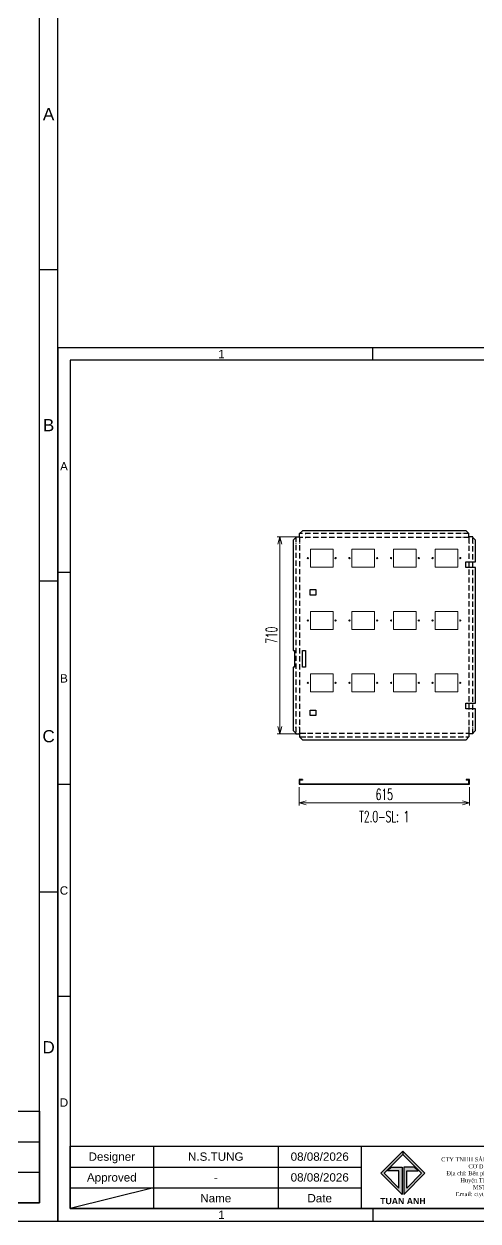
# Model space of a CAD drawing. Header units: millimetres. Extents: x -33730 to 17150, y -76829 to -27437.
# Drawn here: x -652 to 986, y -71777 to -67458 of the extents above; entities that cross this region are included whole.
import ezdxf
from ezdxf.enums import TextEntityAlignment as Align

# ---------------------------------------------------------------- set-up
doc = ezdxf.new("R2010")
doc.units = ezdxf.units.MM
doc.header["$LTSCALE"] = 3
doc.linetypes.add('HIDDEN', pattern=[9.525, 6.35, -3.175])
for name, color, linetype in [('@.HIDDEN', 8, 'HIDDEN'), ('@.TEXT', 7, 'Continuous'), ('@.VISIBLE', 7, 'Continuous')]:
    doc.layers.add(name, color=color, linetype=linetype)
doc.styles.add('Ann_w01', font='romans.shx', dxfattribs={"width": 0.6, "bigfont": 'chineset.shx'})
doc.styles.add('Arial', font='arial.ttf')
doc.dimstyles.new('Dim 01_SC20', dxfattribs={"dimscale": 20, "dimtxt": 2, "dimasz": 1.3, "dimexe": 0.5, "dimexo": 0.5, "dimgap": 0.5, "dimtad": 1, "dimdec": 1, "dimzin": 12, "dimdsep": 46, "dimtxsty": 'Ann_w01', "dimblk": 'OPEN30', "dimcen": 1.5, "dimclrd": 6, "dimclre": 6, "dimclrt": 3, "dimadec": 1, "dimazin": 3, "dimtm": 1e-09, "dimtfac": 1, "dimtdec": 1, "dimtix": 1, "dimtmove": 0, "dimatfit": 3, "dimldrblk": 'OPEN30', "dimfxl": 1, "dimtolj": 1, "dimlwd": 0, "dimlwe": 0, "dimarcsym": 0})

# ---------------------------------------------------------------- blocks, each defined once
blk = doc.blocks.new('Standard ISO')
at = {"color": 6}
for p, q in [((4, -2), (4, 2)), ((-6, 0), (0, 0)), ((6, 0), (2, 0))]:
    blk.add_line(p, q, dxfattribs=at)
blk.add_lwpolyline([(-0.5, 1.5), (-0.5, -1.5), (-5.5, -0.75), (-5.5, 0.75), (-0.5, 1.5)])
for radius in [1.5, 0.75]:
    blk.add_circle((4, 0), radius)
blk = doc.blocks.new('A$C4dbb82d6')
at = {"layer": '@.VISIBLE'}
h = blk.add_hatch(color=30, dxfattribs=at)
h.dxf.hatch_style = 1
h.paths.add_polyline_path([(0.21, 4.97), (3.62, 1.56), (3.62, 5.97), (1.92, 5.97), (1.3, 5.35), (3.12, 5.35), (3.12, 2.59), (0.74, 4.97), (3.75, 7.98), (3.75, 8.51)])
h = blk.add_hatch(color=150, dxfattribs=at)
h.dxf.hatch_style = 1
h.paths.add_polyline_path([(6.76, 4.97), (4.37, 2.59), (4.37, 5.35), (6.2, 5.35), (5.58, 5.97), (3.88, 5.97), (3.88, 1.56), (7.29, 4.97), (3.75, 8.51), (3.75, 7.98)])
at = {"layer": '@.VISIBLE', "color": 30}
blk.add_lwpolyline([(3.62, 5.97), (3.62, 1.56), (0.21, 4.97), (3.75, 8.51), (3.75, 7.98), (0.74, 4.97), (3.12, 2.59), (3.12, 5.35), (1.3, 5.35), (1.92, 5.97)], close=True, dxfattribs=at)
at = {"layer": '@.VISIBLE', "color": 150}
blk.add_lwpolyline([(3.88, 5.97), (3.88, 1.56), (7.29, 4.97), (3.75, 8.51), (3.75, 7.98), (6.76, 4.97), (4.37, 2.59), (4.37, 5.35), (6.2, 5.35), (5.58, 5.97)], close=True, dxfattribs=at)
at = {"layer": '@.VISIBLE', "color": 30, "insert": (3.75, 0.51), "char_height": 1, "attachment_point": 5, "style": 'Ann_w01'}
blk.add_mtext_dynamic_manual_height_columns('{\\fArial|b1|i0|c0|p34;\\W1;TUAN ANH}', width=7.5, gutter_width=49.6, heights=[0], dxfattribs=at)
blk = doc.blocks.new('KHUNG BAN VE (Made by Tung)')
at = {"layer": '@.VISIBLE', "color": 8}
for p, q in [((75.75, 207), (75.75, 210)), ((148.5, 207), (148.5, 210)), ((221.25, 207), (221.25, 210)), ((3, 156), (0, 156)), ((294, 156), (297, 156)), ((3, 105), (0, 105)), ((294, 105), (297, 105)), ((3, 54), (0, 54)), ((294, 54), (297, 54)), ((23, 18), (23, 3)), ((53, 18), (53, 3)), ((73, 18), (73, 3)), ((123, 18), (123, 3)), ((223, 18), (223, 3)), ((243, 18), (243, 3)), ((274, 18), (274, 3)), ((284, 18), (284, 3)), ((3, 13), (73, 13)), ((123, 13), (294, 13)), ((3, 8), (73, 8)), ((23, 8), (3, 3)), ((223, 8), (294, 8)), ((75.75, 3), (75.75, 0)), ((148.5, 3), (148.5, 0)), ((221.25, 3), (221.25, 0))]:
    blk.add_line(p, q, dxfattribs=at)
for points in [[(0, 0), (297, 0), (297, 210), (0, 210)], [(3, 3), (294, 3), (294, 207), (3, 207)], [(3, 18), (294, 18), (294, 3), (3, 3)]]:
    blk.add_lwpolyline(points, close=True, dxfattribs=at)
at = {"xscale": 1.5, "yscale": 1.5, "zscale": 1.5}
blk.add_blockref('A$C4dbb82d6', (77.375, 4.041), dxfattribs=at)
blk.add_blockref('Standard ISO', (258.5, 5.5))
at = {"layer": '@.TEXT', "color": 1, "style": 'Arial'}
for s, p in [('1', (39.375, 208.5)), ('2', (112.125, 208.5)), ('3', (184.875, 208.5)), ('4', (257.625, 208.5)), ('A', (1.5, 181.5)), ('A', (295.5, 181.5)), ('B', (1.5, 130.5)), ('B', (295.5, 130.5)), ('C', (1.5, 79.5)), ('C', (295.5, 79.5)), ('D', (1.5, 28.5)), ('D', (295.5, 28.5)), ('08/08/2026', (63, 15.5)), ('08/08/2026', (63, 10.5)), ('1', (39.375, 1.5)), ('2', (112.125, 1.5)), ('3', (184.875, 1.5)), ('4', (257.625, 1.5))]:
    blk.add_text(s, height=2, dxfattribs=at).set_placement(p, align=Align.MIDDLE_CENTER)
at = {"layer": '@.TEXT', "color": 2, "style": 'Arial'}
for s, p in [('Designer', (13, 15.5)), ('DRAWING NAME', (173, 15.5)), ('Project', (233, 15.5)), ('Scale', (279, 15.5)), ('Approved', (13, 10.5)), ('Customer', (233, 10.5)), ('Page', (279, 10.5)), ('Name', (38, 5.5)), ('Date', (63, 5.5)), ('Standard', (233, 5.5)), ('Total', (279, 5.5))]:
    blk.add_text(s, height=2, dxfattribs=at).set_placement(p, align=Align.MIDDLE_CENTER)
at = {"layer": '@.TEXT', "color": 1, "style": 'Arial'}
for tag, height, p in [('DESIGNER_NAME', 2, (38, 15.5)), ('PROJECT_CODE', 2, (258.5, 15.5)), ('SCALE', 2, (289, 15.5)), ('APPROVED_NAME', 2, (38, 10.5)), ('DRAWING_NAME', 4, (173, 8)), ('CUSTOMER_NAME', 2, (258.5, 10.5)), ('PAGE', 2, (289, 10.5)), ('TOTAL', 2, (289, 5.5))]:
    blk.add_attdef(tag, text='', height=height, dxfattribs=at).set_placement(p, align=Align.MIDDLE_CENTER)
at = {"layer": '@.VISIBLE', "color": 30, "insert": (106, 10.5), "char_height": 1, "attachment_point": 5, "style": 'Ann_w01'}
blk.add_mtext_dynamic_manual_height_columns('{\\fTimes New Roman|b0|i0|c0|p18;\\W1;CTY TNHH SẢN XUẤT & THƯƠNG MẠI CƠ ĐIỆN TUẤN ANH\\PĐịa chỉ: Bến phà Vạn Phúc, Xã Ninh Sở, Huyện Thanh Trì, TP. Hà Nội\\PMST: 01081588698\\PEmail: ctytuananh68@gmail.com}', width=28.70976, gutter_width=99.197, heights=[0], dxfattribs=at)
blk = doc.blocks.new('A$C77b30689')
at = {"color": 6, "linetype": 'Continuous', "lineweight": 0}
blk.add_lwpolyline([(93.2, 65), (11.2, 65), (11.2, 0), (93.2, 0)], close=True, dxfattribs=at)
at = {"color": 6, "lineweight": 0}
for centre in [(2.2, 32.5), (102.2, 32.5)]:
    blk.add_circle(centre, 2.25, dxfattribs=at)
blk = doc.blocks.new('_Open30')
at = {"color": 0, "linetype": 'ByBlock', "lineweight": -2}
for p, q in [((-1, 0.27), (0, 0)), ((0, 0), (-1, -0.27)), ((0, 0), (-1, 0))]:
    blk.add_line(p, q, dxfattribs=at)
blk = doc.blocks.new('*D2395')
at = {"layer": '@.VISIBLE', "color": 6, "lineweight": 0, "transparency": 16777216}
for p, q in [((340.3, -70211), (340.3, -70277.7)), ((955.3, -70211), (955.3, -70277.7)), ((366.3, -70267.7), (929.3, -70267.7))]:
    blk.add_line(p, q, dxfattribs=at)
at = {"layer": 'Defpoints', "color": 0, "transparency": 16777216}
for p in [(340.3, -70201), (955.3, -70201), (955.3, -70267.7)]:
    blk.add_point(p, dxfattribs=at)
at = {"layer": '@.VISIBLE', "color": 6, "lineweight": 0, "transparency": 16777216, "xscale": 26, "yscale": 26, "zscale": 26, "rotation": 180}
blk.add_blockref('_Open30', (340.3, -70267.7), dxfattribs=at)
at = {"layer": '@.VISIBLE', "color": 6, "lineweight": 0, "transparency": 16777216, "xscale": 26, "yscale": 26, "zscale": 26}
blk.add_blockref('_Open30', (955.3, -70267.7), dxfattribs=at)
at = {"layer": '@.VISIBLE', "color": 3, "transparency": 16777216, "insert": (647.8, -70237.7), "char_height": 40, "attachment_point": 5, "style": 'Ann_w01'}
blk.add_mtext('\\A1;615', dxfattribs=at)
blk = doc.blocks.new('*D2383')
at = {"layer": '@.VISIBLE', "color": 6, "lineweight": 0, "transparency": 16777216}
for p, q in [((330.3, -69308.6), (260.9, -69308.6)), ((270.9, -69992.6), (270.9, -69334.6)), ((330.3, -70018.6), (260.9, -70018.6))]:
    blk.add_line(p, q, dxfattribs=at)
at = {"layer": 'Defpoints', "color": 0, "transparency": 16777216}
for p in [(270.9, -69308.6), (340.3, -69308.6), (340.3, -70018.6)]:
    blk.add_point(p, dxfattribs=at)
at = {"layer": '@.VISIBLE', "color": 6, "lineweight": 0, "transparency": 16777216, "xscale": 26, "yscale": 26, "zscale": 26}
for p, rotation in [((270.9, -69308.6), 90), ((270.9, -70018.6), 270)]:
    blk.add_blockref('_Open30', p, dxfattribs=dict(at, rotation=rotation))
at = {"layer": '@.VISIBLE', "color": 3, "transparency": 16777216, "insert": (240.9, -69663.6), "char_height": 40, "attachment_point": 5, "rotation": 90, "style": 'Ann_w01'}
blk.add_mtext('\\A1;710', dxfattribs=at)

msp = doc.modelspace()

# ---------------------------------------------------------------- linework, layer by layer
at = {"layer": '@.HIDDEN'}
for points in [[(953.26, -69296.95), (342.36, -69296.95)], [(328.66, -69308.55), (328.66, -70018.55)], [(966.86, -70018.55), (966.86, -69308.55)], [(342.36, -70030.15), (953.16, -70030.15)]]:
    msp.add_lwpolyline(points, dxfattribs=at)
msp.add_lwpolyline([(342.06, -70016.75), (953.46, -70016.75), (953.46, -69310.35), (342.06, -69310.35)], close=True, dxfattribs=at)
at = {"layer": '@.VISIBLE', "color": 1}
for p, q in [((362.64, -69296.95), (364.64, -69296.95)), ((932.89, -69296.95), (930.89, -69296.95)), ((328.66, -69331.12), (328.66, -69333.12)), ((342.06, -69331.12), (342.06, -69333.12)), ((362.64, -69310.35), (364.64, -69310.35)), ((932.89, -69310.35), (930.89, -69310.35)), ((953.46, -69331.12), (953.46, -69333.12)), ((966.86, -69331.12), (966.86, -69333.12)), ((328.66, -69995.99), (328.66, -69993.99)), ((342.06, -69995.99), (342.06, -69993.99)), ((953.46, -69995.99), (953.46, -69993.99)), ((966.86, -69995.99), (966.86, -69993.99)), ((362.64, -70016.75), (364.64, -70016.75)), ((362.64, -70030.15), (364.64, -70030.15)), ((932.89, -70016.75), (930.89, -70016.75)), ((932.89, -70030.15), (930.89, -70030.15))]:
    msp.add_line(p, q, dxfattribs=at)
at = {"layer": '@.VISIBLE'}
for p, q in [((342.36, -69308.55), (342.36, -69310.35)), ((953.26, -69308.55), (953.26, -69310.35)), ((342.36, -70018.55), (342.36, -70016.75)), ((953.16, -70018.55), (953.16, -70016.75))]:
    msp.add_line(p, q, dxfattribs=at)
at = {"layer": '@.VISIBLE', "color": 4}
for p, q in [((352.26, -70184.02), (352.26, -70186.02)), ((943.26, -70184.02), (943.26, -70186.02))]:
    msp.add_line(p, q, dxfattribs=at)
at = {"layer": '@.VISIBLE'}
for points in [[(318.46, -69320.55), (328.46, -69310.55), (328.46, -69308.55), (342.36, -69308.55), (342.36, -69296.65), (352.26, -69286.75)], [(943.26, -69286.75), (352.26, -69286.75)], [(977.06, -69320.55), (967.06, -69310.55), (967.06, -69308.55), (953.26, -69308.55), (953.26, -69296.65), (943.26, -69286.75)], [(318.46, -69320.55), (318.46, -69718.55)], [(977.06, -69398.55), (977.06, -69320.55)], [(977.06, -69418.55), (942.51, -69418.55), (942.51, -69398.55), (977.06, -69398.55)], [(977.06, -69908.55), (977.06, -69418.55)], [(318.46, -69718.55), (323.46, -69718.55), (323.46, -69778.55), (318.46, -69778.55)], [(318.46, -69778.55), (318.46, -70006.55)], [(977.06, -69928.55), (942.51, -69928.55), (942.51, -69908.55), (977.06, -69908.55)], [(977.06, -70006.55), (977.06, -69928.55)], [(318.46, -70006.55), (328.46, -70016.55), (328.46, -70018.55), (342.36, -70018.55), (342.36, -70030.45), (352.26, -70040.35)], [(352.26, -70040.35), (943.26, -70040.35)], [(977.06, -70006.55), (967.06, -70016.55), (967.06, -70018.55), (953.16, -70018.55), (953.16, -70030.45), (943.26, -70040.35)]]:
    msp.add_lwpolyline(points, dxfattribs=at)
for points in [[(380.26, -69498.55), (400.26, -69498.55), (400.26, -69518.55), (380.26, -69518.55)], [(380.26, -69933.55), (400.26, -69933.55), (400.26, -69953.55), (380.26, -69953.55)]]:
    msp.add_lwpolyline(points, close=True, dxfattribs=at)
at = {"layer": '@.VISIBLE', "color": 4}
msp.add_lwpolyline([(353.26, -69718.55), (363.26, -69718.55), (363.26, -69778.55), (353.26, -69778.55)], close=True, dxfattribs=at)
for points in [[(352.26, -70184.02), (340.26, -70184.02), (340.26, -70201.02), (955.26, -70201.02), (955.26, -70184.02), (943.26, -70184.02)], [(352.26, -70186.02), (342.26, -70186.02), (342.26, -70199.02), (953.26, -70199.02), (953.26, -70186.02), (943.26, -70186.02)]]:
    msp.add_lwpolyline(points, dxfattribs=at)

# ---------------------------------------------------------------- block references
at = {"color": 3}
for p in [(369.8, -69417.65), (519.8, -69417.65), (669.8, -69417.65), (819.8, -69417.65), (369.8, -69642.65), (519.8, -69642.65), (669.8, -69642.65), (819.8, -69642.65), (369.8, -69867.65), (519.8, -69867.65), (669.8, -69867.65), (819.8, -69867.65)]:
    msp.add_blockref('A$C77b30689', p, dxfattribs=at)
at = {"layer": '@.VISIBLE', "xscale": 22, "yscale": 22, "zscale": 22}
msp.add_blockref('KHUNG BAN VE (Made by Tung)', (-7064.18, -71776.64), dxfattribs=at)
at = {"layer": '@.VISIBLE', "xscale": 15, "yscale": 15, "zscale": 15}
msp.add_blockref('KHUNG BAN VE (Made by Tung)', (-530.18, -71776.64), dxfattribs=at).add_auto_attribs({'APPROVED_NAME': '-', 'DESIGNER_NAME': 'N.S.TUNG', 'TOTAL': '-', 'PAGE': '001', 'SCALE': '1:1', 'CUSTOMER_NAME': 'CTY NĂNG LƯỢNG', 'PROJECT_CODE': '-', 'DRAWING_NAME': 'TỦ CÔNG TƠ'})

# ---------------------------------------------------------------- texts
at = {"layer": '@.VISIBLE', "color": 2, "style": 'Ann_w01', "width": 0.6}
msp.add_text('T2.0-SL: 1', height=40, dxfattribs=at).set_placement((647.76, -70317.73), align=Align.MIDDLE_CENTER)

# ---------------------------------------------------------------- dimensions: what is measured, and where the dimension line sits
at = {"layer": '@.VISIBLE'}
dim = msp.add_linear_dim(base=(270.89, -69308.55), p1=(340.26, -70018.55), p2=(340.26, -69308.55), angle=90, dimstyle='Dim 01_SC20', dxfattribs=at)
dim.commit()
dim.dimension.update_dxf_attribs({"geometry": '*D2383', "text_midpoint": (240.89, -69663.55)})
dim = msp.add_linear_dim(base=(955.26, -70267.73), p1=(340.26, -70201.02), p2=(955.26, -70201.02), dimstyle='Dim 01_SC20', dxfattribs=at)
dim.commit()
dim.dimension.update_dxf_attribs({"geometry": '*D2395', "text_midpoint": (647.76, -70237.73)})

doc.saveas('drawing.dxf')
